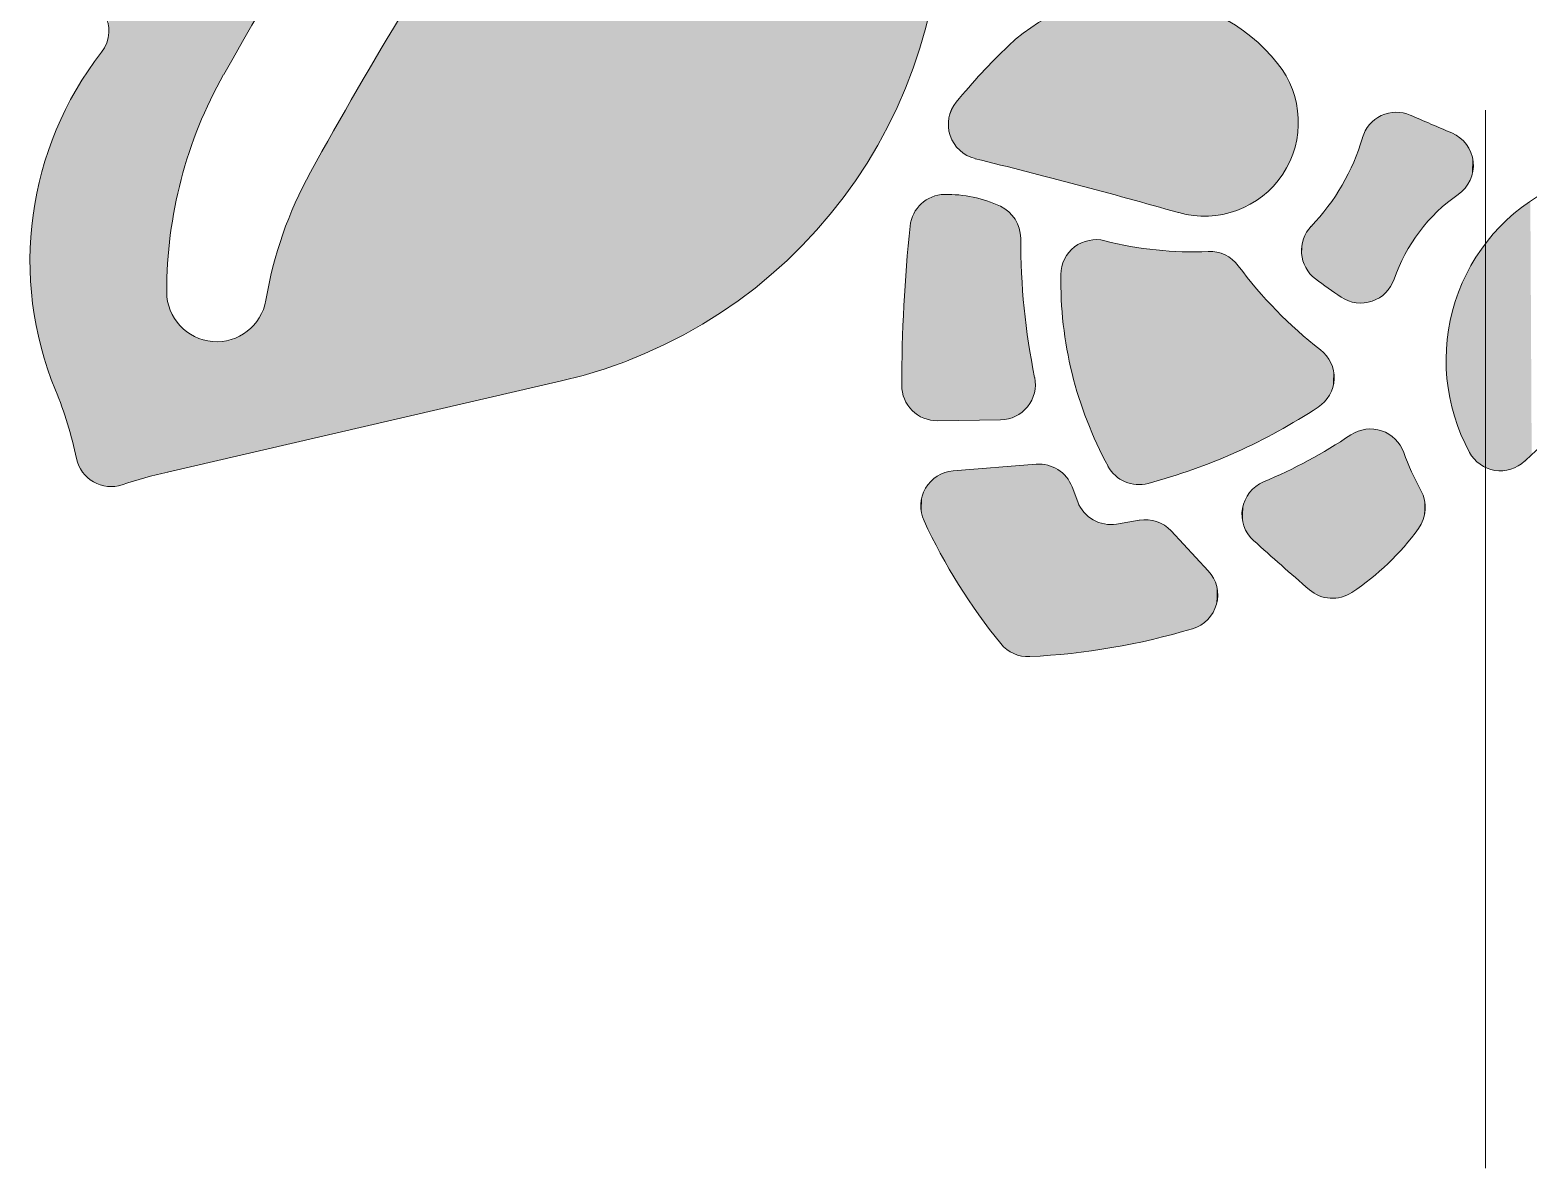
# Model space of a CAD drawing. Extents: x 0 to 297, y 0 to 420.
# Drawn here: x 214.99 to 231.99, y 236.44 to 249.36 of the extents above; entities that cross this region are included whole.
import ezdxf

# ---------------------------------------------------------------- set-up
doc = ezdxf.new("R2010")
doc.units = 0
doc.linetypes.add('DASHDOT', pattern=[18.5, 12, -3, 0.5, -3])

msp = doc.modelspace()

# ---------------------------------------------------------------- linework, layer by layer
at = {"color": 7, "linetype": 'DASHDOT', "lineweight": 18}
msp.add_line((231.503, 236.445), (231.503, 280.754), dxfattribs=at)
at = {"color": 7, "lineweight": 18, "ltscale": 0.114638}
msp.add_line((221.02, 245.374), (216.552, 244.341), dxfattribs=at)
at = {"color": 7, "lineweight": 18, "ltscale": 0.017923}
msp.add_line((226.002, 244.933), (225.285, 244.923), dxfattribs=at)
at = {"color": 7, "lineweight": 18, "ltscale": 0.023632}
msp.add_line((225.465, 244.354), (226.407, 244.429), dxfattribs=at)
at = {"color": 7, "lineweight": 18, "ltscale": 0.00452}
msp.add_line((226.813, 244.172), (226.877, 244.003), dxfattribs=at)
at = {"color": 7, "lineweight": 18, "ltscale": 0.006556}
msp.add_line((227.318, 243.75), (227.576, 243.794), dxfattribs=at)
at = {"color": 7, "lineweight": 18, "ltscale": 0.015493}
msp.add_line((227.937, 243.672), (228.358, 243.218), dxfattribs=at)
at = {"color": 7, "lineweight": 18}
for centre, radius, start, end in [((262.467, 223.342), 50.57, 141.391, 151.1517), ((262.467, 223.342), 51.97, 143.0275, 150.6047), ((219.764, 250.804), 5.573, 283.0235, 3.0302), ((215.486, 249.348), 0.4, 322.1513, 100.7651), ((227.526, 247.673), 2.078, 38.8229, 133.6354), ((230.998, 244.031), 7.11, 133.6354, 140.6609), ((218.848, 246.735), 3.858, 142.1513, 202.3217), ((221.549, 246.393), 5.007, 150.6047, 180.0992), ((228.315, 248.308), 1.065, 254.081, 38.8229), ((225.809, 248.285), 0.4, 140.6609, 256.2143), ((230.491, 248.022), 0.4, 66.6184, 163.6838), ((249.584, 292.183), 47.712, 246.6184, 247.2339), ((230.966, 247.819), 0.4, 304.7225, 67.2339), ((227.756, 248.822), 2.45, 316.2554, 343.6838), ((210.422, 185.575), 64.169, 74.08103, 76.21428), ((222.198, 245.524), 4.596, 151.1517, 170.3932), ((225.373, 247.09), 0.4, 91.1536, 174.1163), ((225.394, 246.059), 1.431, 64.965, 91.1536), ((232.294, 245.903), 1.931, 124.7225, 161.1114), ((233.242, 245.608), 2.186, 115.8333, 208.5391), ((225.83, 246.993), 0.4, 359.8997, 64.965), ((243.029, 245.27), 18.149, 174.1163, 179.8305), ((229.815, 246.852), 0.4, 136.2553, 232.9167), ((234.056, 246.979), 7.826, 179.8997, 191.5439), ((227.085, 246.577), 0.4, 75.6584, 179.139), ((228.174, 250.834), 3.995, 255.6584, 272.6514), ((228.377, 246.444), 0.4, 36.4029, 92.6514), ((232.594, 249.554), 4.84, 216.4029, 232.2456), ((231.103, 246.516), 4.418, 179.139, 208.5181), ((233.097, 251.195), 5.844, 232.9167, 236.4503), ((230.088, 246.658), 0.4, 236.4503, 341.1114), ((217.108, 246.385), 0.566, 180.0992, 350.3932), ((229.386, 245.411), 0.4, 303.2777, 52.2456), ((236.312, 239.868), 6.338, 117.8325, 133.5154), ((211.097, 243.553), 4.521, 12.0045, 22.3217), ((225.28, 245.323), 0.4, 179.8305, 270.7791), ((225.997, 245.333), 0.4, 270.7791, 11.5439), ((225.946, 250.652), 6.669, 285.0324, 303.2777), ((226.67, 249.713), 5.953, 292.8782, 303.7254), ((230.198, 244.429), 0.4, 19.4441, 123.7254), ((215.91, 244.576), 0.4, 192.0045, 288.2179), ((226.439, 244.03), 0.4, 20.7806, 94.5303), ((227.572, 244.598), 0.4, 208.5181, 285.0324), ((233.176, 245.48), 2.758, 199.4441, 209.2891), ((231.672, 244.755), 0.4, 208.5391, 313.5154), ((217.886, 238.576), 5.917, 103.0235, 108.2179), ((225.496, 243.955), 0.4, 94.5303, 204.8606), ((229.14, 243.86), 0.4, 112.8781, 227.891), ((230.421, 243.935), 0.4, 323.8337, 29.2891), ((227.251, 244.145), 0.4, 200.7806, 279.6319), ((231.147, 246.574), 6.628, 204.8606, 219.0986), ((227.643, 243.4), 0.4, 42.8535, 99.6319), ((250.686, 267.698), 32.532, 227.891, 229.3785), ((228.331, 245.463), 2.989, 303.6641, 323.8337), ((228.065, 242.946), 0.4, 286.6994, 42.8535), ((229.766, 243.308), 0.4, 229.3785, 303.6641), ((225.966, 249.94), 7.702, 272.7277, 286.6994), ((226.314, 242.646), 0.4, 219.0986, 272.7277)]:
    msp.add_arc(centre, radius, start, end, dxfattribs=at)
at = {"color": 7, "lineweight": 5}
for points in [[(223.907, 247.077), (224.174, 255.76), (224.216, 247.452), (224.467, 255.841)], [(224.216, 247.452), (224.467, 255.841), (224.491, 247.853), (224.766, 255.89)], [(224.766, 255.89), (224.731, 248.276), (224.491, 247.853)], [(225.069, 255.904), (224.932, 248.719), (224.766, 255.89), (224.731, 248.276)], [(225.372, 255.883), (225.094, 249.177), (225.069, 255.904), (224.932, 248.719)], [(225.296, 250.128), (225.216, 249.648), (225.372, 255.883), (225.094, 249.177)], [(223.627, 255.5), (223.893, 255.645), (223.907, 247.077), (224.174, 255.76)], [(223.197, 246.414), (223.379, 255.325), (223.566, 246.73), (223.627, 255.5)], [(223.566, 246.73), (223.627, 255.5), (223.907, 247.077)], [(222.95, 254.898), (223.152, 255.124), (223.197, 246.414), (223.379, 255.325)], [(222.382, 245.884), (222.616, 254.475), (222.801, 246.131), (222.95, 254.898)], [(222.801, 246.131), (222.95, 254.898), (223.197, 246.414)], [(221.962, 253.619), (222.287, 254.049), (222.382, 245.884), (222.616, 254.475)], [(217.4, 249.224), (217.187, 248.85), (217.668, 254.149), (217.385, 254.049)], [(217.4, 249.224), (217.668, 254.149), (217.615, 249.595)], [(217.101, 253.949), (216.908, 248.27), (216.817, 253.85), (216.85, 248.12)], [(217.101, 253.949), (217.038, 248.565), (216.908, 248.27), (216.971, 248.418)], [(217.11, 248.709), (217.038, 248.565), (217.385, 254.049), (217.101, 253.949)], [(217.11, 248.709), (217.385, 254.049), (217.187, 248.85)], [(216.533, 253.752), (216.26, 244.265), (216.249, 253.656)], [(216.533, 253.752), (216.324, 244.283), (216.26, 244.265), (216.292, 244.274)], [(216.533, 253.752), (216.389, 244.301), (216.324, 244.283), (216.357, 244.292)], [(216.533, 253.752), (216.454, 244.317), (216.389, 244.301), (216.422, 244.309)], [(216.533, 253.752), (216.519, 244.333), (216.454, 244.317), (216.487, 244.325)], [(216.533, 253.752), (216.545, 246.545), (216.519, 244.333), (216.543, 246.384)], [(216.817, 253.85), (216.545, 246.545), (216.533, 253.752)], [(216.817, 253.85), (216.565, 246.867), (216.545, 246.545), (216.552, 246.706)], [(216.817, 253.85), (216.606, 247.186), (216.565, 246.867), (216.583, 247.027)], [(216.817, 253.85), (216.667, 247.502), (216.606, 247.186), (216.634, 247.345)], [(216.817, 253.85), (216.749, 247.814), (216.667, 247.502), (216.705, 247.659)], [(216.817, 253.85), (216.85, 248.12), (216.749, 247.814), (216.797, 247.968)], [(216.249, 253.656), (215.995, 244.185), (215.964, 253.56)], [(216.249, 253.656), (216.067, 244.207), (215.995, 244.185), (216.036, 244.196)], [(216.249, 253.656), (216.131, 244.227), (216.067, 244.207), (216.099, 244.217)], [(216.249, 253.656), (216.195, 244.247), (216.131, 244.227), (216.163, 244.237)], [(216.249, 253.656), (216.26, 244.265), (216.195, 244.247), (216.228, 244.256)], [(221.488, 245.504), (221.642, 253.186), (221.943, 245.675), (221.962, 253.619)], [(221.943, 245.675), (221.962, 253.619), (222.382, 245.884)], [(215.912, 244.176), (215.885, 249.326), (215.964, 253.56), (215.884, 249.386)], [(215.954, 244.179), (215.912, 244.176), (215.995, 244.185), (215.964, 253.56)], [(221.02, 245.374), (221.327, 252.75), (221.488, 245.504), (221.642, 253.186)], [(220.71, 251.867), (221.016, 252.31), (221.02, 245.374), (221.327, 252.75)], [(221.02, 245.374), (220.112, 250.972), (220.71, 251.867), (220.408, 251.421)], [(221.02, 245.374), (219.533, 250.064), (220.112, 250.972), (219.82, 250.519)], [(221.02, 245.374), (218.974, 249.144), (219.533, 250.064), (219.251, 249.605)], [(225.47, 248.497), (227.662, 249.746), (227.234, 249.73), (227.448, 249.75)], [(225.47, 248.497), (228.085, 249.674), (227.662, 249.746), (227.876, 249.721)], [(225.47, 248.497), (227.234, 249.73), (226.817, 249.627), (227.023, 249.689)], [(225.47, 248.497), (228.484, 249.517), (228.085, 249.674), (228.289, 249.606)], [(225.47, 248.497), (226.817, 249.627), (226.431, 249.439), (226.619, 249.543)], [(225.47, 248.497), (228.842, 249.28), (228.484, 249.517), (228.669, 249.408)], [(225.47, 248.497), (226.431, 249.439), (226.092, 249.177), (226.255, 249.317)], [(215.835, 249.153), (215.861, 249.208), (215.87, 244.178), (215.877, 249.266)], [(215.87, 244.178), (215.877, 249.266), (215.912, 244.176), (215.885, 249.326)], [(225.47, 248.497), (229.144, 248.976), (228.842, 249.28), (229.001, 249.136)], [(225.47, 248.497), (226.092, 249.177), (226.014, 249.101), (226.053, 249.139)], [(215.802, 249.103), (215.711, 244.23), (215.653, 248.898), (215.676, 244.252)], [(215.802, 249.103), (215.788, 244.196), (215.711, 244.23), (215.749, 244.211)], [(215.828, 244.185), (215.788, 244.196), (215.835, 249.153), (215.802, 249.103)], [(215.828, 244.185), (215.835, 249.153), (215.87, 244.178)], [(221.02, 245.374), (218.434, 248.212), (218.974, 249.144), (218.702, 248.679)], [(225.47, 248.497), (226.014, 249.101), (225.936, 249.024), (225.975, 249.063)], [(225.47, 248.497), (225.936, 249.024), (225.86, 248.946), (225.898, 248.985)], [(215.653, 248.898), (215.53, 244.453), (215.518, 248.683), (215.519, 244.493)], [(215.653, 248.898), (215.564, 244.376), (215.53, 244.453), (215.545, 244.413)], [(215.653, 248.898), (215.614, 244.308), (215.564, 244.376), (215.587, 244.341)], [(215.653, 248.898), (215.676, 244.252), (215.614, 244.308), (215.643, 244.279)], [(225.47, 248.497), (229.311, 248.685), (229.144, 248.976), (229.239, 248.837)], [(225.47, 248.497), (225.86, 248.946), (225.786, 248.867), (225.823, 248.906)], [(225.47, 248.497), (225.786, 248.867), (225.712, 248.786), (225.749, 248.827)], [(215.518, 248.683), (215.417, 244.887), (215.398, 248.461), (215.401, 244.936)], [(215.518, 248.683), (215.446, 244.789), (215.417, 244.887), (215.432, 244.838)], [(215.518, 248.683), (215.472, 244.691), (215.446, 244.789), (215.459, 244.74)], [(215.518, 248.683), (215.497, 244.592), (215.472, 244.691), (215.485, 244.642)], [(215.518, 248.683), (215.519, 244.493), (215.497, 244.592), (215.508, 244.543)], [(225.47, 248.497), (225.712, 248.786), (225.64, 248.705), (225.676, 248.746)], [(225.47, 248.497), (225.64, 248.705), (225.569, 248.622), (225.604, 248.663)], [(225.47, 248.497), (229.379, 248.357), (229.311, 248.685), (229.358, 248.524)], [(225.47, 248.497), (225.415, 248.357), (225.41, 248.257), (225.409, 248.307)], [(225.47, 248.497), (225.41, 248.257), (225.429, 248.158), (225.416, 248.207)], [(225.47, 248.497), (225.446, 248.453), (225.415, 248.357), (225.427, 248.406)], [(225.47, 248.497), (225.429, 248.158), (225.473, 248.068), (225.448, 248.111)], [(225.47, 248.497), (225.569, 248.622), (225.499, 248.538), (225.534, 248.58)], [(225.47, 248.497), (225.473, 248.068), (225.537, 247.991), (225.503, 248.027)], [(225.47, 248.497), (225.537, 247.991), (225.619, 247.932), (225.577, 247.959)], [(225.47, 248.497), (225.619, 247.932), (225.713, 247.896), (225.665, 247.911)], [(225.47, 248.497), (225.713, 247.896), (226.003, 247.824), (225.858, 247.86)], [(225.47, 248.497), (226.003, 247.824), (226.293, 247.751), (226.148, 247.788)], [(225.47, 248.497), (226.293, 247.751), (226.582, 247.677), (226.437, 247.714)], [(225.47, 248.497), (226.582, 247.677), (226.871, 247.601), (226.726, 247.639)], [(225.47, 248.497), (226.871, 247.601), (227.159, 247.524), (227.015, 247.562)], [(225.47, 248.497), (227.159, 247.524), (227.447, 247.445), (227.303, 247.484)], [(225.47, 248.497), (227.447, 247.445), (227.735, 247.365), (227.591, 247.405)], [(225.47, 248.497), (227.735, 247.365), (228.023, 247.284), (227.879, 247.325)], [(225.47, 248.497), (228.023, 247.284), (228.355, 247.244), (228.187, 247.251)], [(225.47, 248.497), (228.355, 247.244), (228.684, 247.309), (228.522, 247.263)], [(225.47, 248.497), (228.684, 247.309), (228.976, 247.473), (228.836, 247.379)], [(225.47, 248.497), (228.976, 247.473), (229.202, 247.719), (229.099, 247.587)], [(225.47, 248.497), (229.202, 247.719), (229.341, 248.024), (229.284, 247.866)], [(225.47, 248.497), (229.341, 248.024), (229.379, 248.357), (229.373, 248.189)], [(215.398, 248.461), (215.298, 245.223), (215.292, 248.231)], [(215.398, 248.461), (215.335, 245.128), (215.298, 245.223), (215.317, 245.175)], [(215.398, 248.461), (215.369, 245.032), (215.335, 245.128), (215.352, 245.08)], [(215.398, 248.461), (215.401, 244.936), (215.369, 245.032), (215.386, 244.984)], [(230.187, 248.282), (230.216, 248.313), (230.217, 246.279), (230.249, 248.34)], [(230.217, 246.279), (230.249, 248.34), (230.26, 246.296), (230.284, 248.364)], [(230.26, 246.296), (230.284, 248.364), (230.3, 246.318), (230.321, 248.384)], [(230.3, 246.318), (230.321, 248.384), (230.337, 246.344), (230.36, 248.4)], [(230.337, 246.344), (230.36, 248.4), (230.371, 246.375), (230.401, 248.412)], [(230.371, 246.375), (230.401, 248.412), (230.401, 246.409), (230.442, 248.419)], [(230.401, 246.409), (230.442, 248.419), (230.428, 246.446)], [(230.45, 246.486), (230.428, 246.446), (230.485, 248.422), (230.442, 248.419)], [(230.45, 246.486), (230.485, 248.422), (230.467, 246.528)], [(230.493, 246.6), (230.467, 246.528), (230.527, 248.42), (230.485, 248.422)], [(230.493, 246.6), (230.527, 248.42), (230.522, 246.671)], [(230.522, 246.671), (230.527, 248.42), (230.554, 246.741), (230.569, 248.414)], [(230.554, 246.741), (230.569, 248.414), (230.589, 246.809), (230.61, 248.404)], [(230.589, 246.809), (230.61, 248.404), (230.626, 246.876), (230.65, 248.389)], [(230.626, 246.876), (230.65, 248.389), (230.666, 246.942), (230.679, 248.376)], [(230.666, 246.942), (230.679, 248.376), (230.709, 247.006)], [(230.679, 248.376), (230.708, 248.364), (230.709, 247.006), (230.738, 248.351)], [(230.709, 247.006), (230.738, 248.351), (230.754, 247.068), (230.767, 248.338)], [(230.754, 247.068), (230.767, 248.338), (230.801, 247.128)], [(230.767, 248.338), (230.797, 248.326), (230.801, 247.128), (230.826, 248.313)], [(230.801, 247.128), (230.826, 248.313), (230.851, 247.186), (230.856, 248.3)], [(215.191, 245.507), (215.201, 247.994), (215.279, 245.27), (215.292, 248.231)], [(215.279, 245.27), (215.292, 248.231), (215.298, 245.223)], [(221.02, 245.374), (218.126, 247.656), (218.434, 248.212), (218.172, 247.741)], [(230.128, 246.26), (230.107, 248.134), (230.139, 248.212), (230.121, 248.174)], [(230.173, 246.267), (230.128, 246.26), (230.161, 248.248), (230.139, 248.212)], [(230.173, 246.267), (230.161, 248.248), (230.217, 246.279), (230.187, 248.282)], [(230.903, 247.242), (230.851, 247.186), (230.885, 248.288), (230.856, 248.3)], [(230.903, 247.242), (230.885, 248.288), (230.957, 247.297), (230.915, 248.275)], [(230.915, 248.275), (230.944, 248.263), (230.957, 247.297), (230.974, 248.25)], [(230.957, 247.297), (230.974, 248.25), (231.013, 247.349), (231.003, 248.238)], [(231.013, 247.349), (231.003, 248.238), (231.033, 248.225)], [(231.072, 247.398), (231.013, 247.349), (231.062, 248.213), (231.033, 248.225)], [(231.072, 247.398), (231.062, 248.213), (231.132, 247.446), (231.092, 248.2)], [(231.092, 248.2), (231.121, 248.188), (231.132, 247.446), (231.169, 248.164)], [(231.132, 247.446), (231.169, 248.164), (231.194, 247.49), (231.213, 248.134)], [(215.118, 245.75), (215.127, 247.752), (215.191, 245.507), (215.201, 247.994)], [(230.008, 247.858), (230.036, 247.926), (230.037, 246.261), (230.062, 247.995)], [(230.037, 246.261), (230.062, 247.995), (230.083, 246.258), (230.085, 248.064)], [(230.128, 246.26), (230.083, 246.258), (230.107, 248.134), (230.085, 248.064)], [(231.194, 247.49), (231.213, 248.134), (231.236, 247.524), (231.253, 248.098)], [(231.236, 247.524), (231.253, 248.098), (231.273, 247.562), (231.287, 248.058)], [(231.273, 247.562), (231.287, 248.058), (231.304, 247.605), (231.316, 248.013)], [(231.304, 247.605), (231.316, 248.013), (231.33, 247.652), (231.339, 247.964)], [(229.949, 246.283), (229.978, 247.791), (229.992, 246.27), (230.008, 247.858)], [(229.992, 246.27), (230.008, 247.858), (230.037, 246.261)], [(231.33, 247.652), (231.339, 247.964), (231.349, 247.702), (231.355, 247.914)], [(231.349, 247.702), (231.355, 247.914), (231.361, 247.754), (231.364, 247.861)], [(231.361, 247.754), (231.364, 247.861), (231.366, 247.808)], [(215.062, 245.997), (215.068, 247.506), (215.118, 245.75), (215.127, 247.752)], [(221.02, 245.374), (218.04, 247.484), (218.126, 247.656), (218.082, 247.57)], [(229.907, 246.301), (229.867, 246.324), (229.912, 247.66), (229.877, 247.596)], [(229.907, 246.301), (229.912, 247.66), (229.949, 246.283)], [(229.912, 247.66), (229.946, 247.725), (229.949, 246.283), (229.978, 247.791)], [(215.021, 246.246), (215.026, 247.256), (215.062, 245.997), (215.068, 247.506)], [(221.02, 245.374), (217.962, 247.307), (218.04, 247.484), (218, 247.396)], [(225.191, 247.446), (225.206, 244.93), (225.224, 247.461), (225.246, 244.924)], [(225.224, 247.461), (225.246, 244.924), (225.258, 247.473), (225.285, 244.923)], [(225.258, 247.473), (225.285, 244.923), (225.293, 247.482)], [(226.002, 244.933), (225.329, 247.487), (225.285, 244.923), (225.293, 247.482)], [(226.002, 244.933), (225.406, 247.49), (225.329, 247.487), (225.365, 247.49)], [(226.002, 244.933), (225.488, 247.487), (225.406, 247.49), (225.447, 247.489)], [(226.002, 244.933), (225.569, 247.479), (225.488, 247.487), (225.529, 247.484)], [(226.002, 244.933), (225.65, 247.467), (225.569, 247.479), (225.61, 247.474)], [(226.002, 244.933), (225.73, 247.45), (225.65, 247.467), (225.69, 247.459)], [(229.774, 246.388), (229.756, 246.4), (229.8, 247.472), (229.758, 247.411)], [(229.774, 246.388), (229.8, 247.472), (229.793, 246.375)], [(229.811, 246.362), (229.793, 246.375), (229.839, 247.533), (229.8, 247.472)], [(229.811, 246.362), (229.839, 247.533), (229.83, 246.349)], [(229.849, 246.337), (229.83, 246.349), (229.877, 247.596), (229.839, 247.533)], [(229.849, 246.337), (229.877, 247.596), (229.867, 246.324)], [(221.02, 245.374), (217.891, 247.128), (217.962, 247.307), (217.925, 247.218)], [(225.033, 247.301), (225.016, 247.269), (225.06, 244.989), (225.028, 245.012)], [(225.033, 247.301), (225.06, 244.989), (225.054, 247.33)], [(225.054, 247.33), (225.06, 244.989), (225.077, 247.358), (225.094, 244.968)], [(225.077, 247.358), (225.094, 244.968), (225.102, 247.384), (225.13, 244.952)], [(225.102, 247.384), (225.13, 244.952), (225.13, 247.407)], [(225.13, 247.407), (225.13, 244.952), (225.16, 247.428), (225.168, 244.939)], [(225.16, 247.428), (225.168, 244.939), (225.191, 247.446), (225.206, 244.93)], [(226.002, 244.933), (225.809, 247.428), (225.73, 247.45), (225.77, 247.44)], [(226.002, 244.933), (225.886, 247.403), (225.809, 247.428), (225.848, 247.416)], [(226.002, 244.933), (225.962, 247.372), (225.886, 247.403), (225.925, 247.388)], [(226.002, 244.933), (226, 247.355), (225.962, 247.372)], [(226.046, 244.936), (226.025, 247.343), (226.002, 244.933), (226, 247.355)], [(226.089, 244.943), (226.049, 247.328), (226.046, 244.936), (226.025, 247.343)], [(226.089, 244.943), (226.072, 247.311), (226.049, 247.328)], [(226.131, 244.956), (226.094, 247.294), (226.089, 244.943), (226.072, 247.311)], [(226.134, 247.253), (226.115, 247.274), (226.131, 244.956), (226.094, 247.294)], [(229.67, 247.294), (229.628, 246.492), (229.624, 247.237)], [(229.67, 247.294), (229.664, 246.466), (229.628, 246.492), (229.646, 246.479)], [(229.67, 247.294), (229.715, 247.352), (229.664, 246.466), (229.682, 246.452)], [(229.715, 247.352), (229.7, 246.439), (229.682, 246.452)], [(229.758, 247.411), (229.719, 246.426), (229.715, 247.352), (229.7, 246.439)], [(229.756, 246.4), (229.737, 246.413), (229.758, 247.411), (229.719, 246.426)], [(231.809, 247.26), (231.795, 244.374), (231.858, 247.301), (231.823, 244.384)], [(231.823, 244.384), (231.85, 244.396), (231.858, 247.301), (231.876, 244.411)], [(231.858, 247.301), (231.876, 244.411), (231.908, 247.341), (231.901, 244.427)], [(231.908, 247.341), (231.901, 244.427), (231.925, 244.445)], [(231.96, 247.379), (231.908, 247.341), (231.948, 244.465), (231.925, 244.445)], [(231.96, 247.379), (231.948, 244.465), (232.012, 247.416), (232.027, 244.539)], [(214.997, 246.499), (215, 247.005), (215.021, 246.246), (215.026, 247.256)], [(221.02, 245.374), (217.827, 246.946), (217.891, 247.128), (217.858, 247.037)], [(224.999, 245.038), (224.975, 247.131), (224.972, 245.068), (224.964, 247.018)], [(224.989, 247.202), (224.981, 247.166), (224.999, 245.038), (224.975, 247.131)], [(225.001, 247.236), (224.989, 247.202), (225.028, 245.012), (224.999, 245.038)], [(225.001, 247.236), (225.028, 245.012), (225.016, 247.269)], [(226.172, 244.973), (226.152, 247.231), (226.131, 244.956), (226.134, 247.253)], [(226.172, 244.973), (226.182, 247.183), (226.152, 247.231), (226.168, 247.208)], [(226.21, 244.994), (226.195, 247.158), (226.172, 244.973), (226.182, 247.183)], [(226.21, 244.994), (226.215, 247.104), (226.195, 247.158), (226.206, 247.131)], [(229.526, 247.128), (229.512, 246.59), (229.498, 247.096), (229.486, 246.624)], [(229.575, 247.182), (229.541, 246.56), (229.526, 247.128), (229.512, 246.59)], [(229.575, 247.182), (229.573, 246.533), (229.541, 246.56)], [(229.624, 247.237), (229.591, 246.519), (229.575, 247.182), (229.573, 246.533)], [(229.628, 246.492), (229.609, 246.506), (229.624, 247.237), (229.591, 246.519)], [(231.626, 247.082), (231.647, 244.356), (231.67, 247.128), (231.677, 244.355)], [(231.67, 247.128), (231.677, 244.355), (231.715, 247.174)], [(231.677, 244.355), (231.707, 244.356), (231.715, 247.174), (231.737, 244.36)], [(231.715, 247.174), (231.737, 244.36), (231.762, 247.218), (231.766, 244.366)], [(231.809, 247.26), (231.762, 247.218), (231.795, 244.374), (231.766, 244.366)], [(215, 247.005), (214.997, 246.499), (214.99, 246.752)], [(224.972, 245.068), (224.964, 247.018), (224.954, 246.905)], [(226.246, 245.02), (226.215, 247.104), (226.21, 244.994)], [(226.246, 245.02), (226.226, 247.049), (226.215, 247.104), (226.221, 247.077)], [(226.246, 245.02), (226.231, 246.893), (226.226, 247.049), (226.229, 247.021)], [(226.229, 247.021), (226.231, 246.893), (226.23, 246.992)], [(226.889, 245.187), (226.92, 246.941), (226.934, 245.053), (226.962, 246.957)], [(226.934, 245.053), (226.962, 246.957), (226.983, 244.92), (227.005, 246.969)], [(226.983, 244.92), (227.005, 246.969), (227.036, 244.789), (227.05, 246.975)], [(227.036, 244.789), (227.05, 246.975), (227.094, 244.66), (227.095, 246.976)], [(227.094, 244.66), (227.095, 246.976), (227.155, 244.532)], [(227.095, 246.976), (227.14, 246.973), (227.155, 244.532), (227.184, 246.964)], [(227.155, 244.532), (227.184, 246.964), (227.221, 244.407), (227.256, 246.946)], [(229.438, 246.986), (229.431, 246.737), (229.426, 246.945), (229.421, 246.778)], [(229.454, 247.025), (229.446, 246.697), (229.438, 246.986), (229.431, 246.737)], [(229.474, 247.062), (229.464, 246.659), (229.454, 247.025), (229.446, 246.697)], [(229.498, 247.096), (229.486, 246.624), (229.474, 247.062), (229.464, 246.659)], [(231.503, 246.934), (231.531, 244.381), (231.543, 246.984), (231.559, 244.371)], [(231.543, 246.984), (231.559, 244.371), (231.584, 247.034), (231.588, 244.364)], [(231.584, 247.034), (231.588, 244.364), (231.626, 247.082)], [(231.588, 244.364), (231.617, 244.359), (231.626, 247.082), (231.647, 244.356)], [(221.02, 245.374), (217.771, 246.761), (217.827, 246.946), (217.798, 246.854)], [(224.948, 245.099), (224.944, 246.793), (224.928, 245.133), (224.935, 246.68)], [(224.948, 245.099), (224.972, 245.068), (224.944, 246.793), (224.954, 246.905)], [(226.246, 245.02), (226.236, 246.694), (226.231, 246.893), (226.233, 246.794)], [(226.713, 246.017), (226.728, 246.756), (226.731, 245.877), (226.751, 246.796)], [(226.731, 245.877), (226.751, 246.796), (226.754, 245.737), (226.777, 246.832)], [(226.754, 245.737), (226.777, 246.832), (226.781, 245.598), (226.808, 246.865)], [(226.781, 245.598), (226.808, 246.865), (226.813, 245.46), (226.842, 246.894)], [(226.813, 245.46), (226.842, 246.894), (226.849, 245.323), (226.88, 246.92)], [(226.849, 245.323), (226.88, 246.92), (226.889, 245.187), (226.92, 246.941)], [(227.221, 244.407), (227.256, 246.946), (227.238, 244.378), (227.258, 244.351)], [(227.329, 246.93), (227.279, 244.326), (227.256, 246.946), (227.258, 244.351)], [(227.329, 246.93), (227.329, 244.281), (227.279, 244.326), (227.303, 244.302)], [(227.401, 246.915), (227.329, 244.281), (227.329, 246.93)], [(227.401, 246.915), (227.385, 244.244), (227.329, 244.281), (227.356, 244.261)], [(227.401, 246.915), (227.474, 246.901), (227.385, 244.244), (227.415, 244.23)], [(227.474, 246.901), (227.446, 244.218), (227.415, 244.23)], [(227.547, 246.889), (227.478, 244.209), (227.474, 246.901), (227.446, 244.218)], [(227.544, 244.199), (227.511, 244.202), (227.547, 246.889), (227.478, 244.209)], [(227.577, 244.198), (227.544, 244.199), (227.62, 246.878), (227.547, 246.889)], [(227.577, 244.198), (227.62, 246.878), (227.611, 244.199)], [(227.644, 244.204), (227.611, 244.199), (227.693, 246.869), (227.62, 246.878)], [(227.644, 244.204), (227.693, 246.869), (227.676, 244.211)], [(227.804, 244.247), (227.676, 244.211), (227.767, 246.86), (227.693, 246.869)], [(227.804, 244.247), (227.767, 246.86), (227.931, 244.285), (227.841, 246.854)], [(227.841, 246.854), (227.915, 246.848), (227.931, 244.285), (227.989, 246.844)], [(227.931, 244.285), (227.989, 246.844), (228.057, 244.326), (228.063, 246.841)], [(228.057, 244.326), (228.063, 246.841), (228.183, 244.369)], [(228.063, 246.841), (228.137, 246.84), (228.183, 244.369), (228.211, 246.84)], [(228.183, 244.369), (228.211, 246.84), (228.307, 244.415), (228.285, 246.841)], [(228.307, 244.415), (228.285, 246.841), (228.359, 246.844)], [(228.431, 244.463), (228.307, 244.415), (228.383, 246.844), (228.359, 246.844)], [(228.431, 244.463), (228.383, 246.844), (228.432, 246.841), (228.408, 246.843)], [(228.554, 244.514), (228.431, 244.463), (228.456, 246.836), (228.432, 246.841)], [(228.554, 244.514), (228.456, 246.836), (228.504, 246.824), (228.48, 246.831)], [(228.554, 244.514), (228.504, 246.824), (228.549, 246.805), (228.527, 246.815)], [(228.554, 244.514), (228.549, 246.805), (228.571, 246.794)], [(228.675, 244.567), (228.554, 244.514), (228.592, 246.782), (228.571, 246.794)], [(228.675, 244.567), (228.592, 246.782), (228.632, 246.753), (228.612, 246.768)], [(229.418, 246.904), (229.416, 246.82), (229.415, 246.862)], [(229.426, 246.945), (229.421, 246.778), (229.418, 246.904), (229.416, 246.82)], [(231.503, 246.934), (231.079, 245.932), (231.055, 245.619), (231.062, 245.776)], [(231.503, 246.934), (231.055, 245.619), (231.076, 245.306), (231.06, 245.462)], [(231.412, 246.806), (231.062, 245.776), (231.06, 245.462), (231.055, 245.619)], [(231.412, 246.806), (231.06, 245.462), (231.104, 245.151), (231.076, 245.306)], [(231.412, 246.806), (231.108, 246.086), (231.062, 245.776), (231.079, 245.932)], [(231.503, 246.934), (231.076, 245.306), (231.142, 244.999), (231.104, 245.151)], [(231.503, 246.934), (231.148, 246.238), (231.079, 245.932), (231.108, 246.086)], [(231.412, 246.806), (231.104, 245.151), (231.191, 244.85), (231.142, 244.999)], [(231.412, 246.806), (231.199, 246.387), (231.108, 246.086), (231.148, 246.238)], [(231.503, 246.934), (231.142, 244.999), (231.251, 244.704), (231.191, 244.85)], [(231.503, 246.934), (231.26, 246.532), (231.148, 246.238), (231.199, 246.387)], [(231.412, 246.806), (231.191, 244.85), (231.321, 244.564), (231.251, 244.704)], [(231.412, 246.806), (231.331, 246.672), (231.199, 246.387), (231.26, 246.532)], [(231.503, 246.934), (231.251, 244.704), (231.329, 244.55), (231.321, 244.564)], [(231.503, 246.934), (231.412, 246.806), (231.26, 246.532), (231.331, 246.672)], [(231.412, 246.806), (231.321, 244.564), (231.337, 244.536), (231.329, 244.55)], [(231.503, 246.934), (231.329, 244.55), (231.346, 244.523), (231.337, 244.536)], [(231.412, 246.806), (231.337, 244.536), (231.356, 244.51), (231.346, 244.523)], [(231.503, 246.934), (231.346, 244.523), (231.366, 244.498), (231.356, 244.51)], [(231.412, 246.806), (231.356, 244.51), (231.376, 244.486), (231.366, 244.498)], [(231.503, 246.934), (231.366, 244.498), (231.387, 244.475), (231.376, 244.486)], [(231.412, 246.806), (231.376, 244.486), (231.398, 244.463), (231.387, 244.475)], [(231.503, 246.934), (231.387, 244.475), (231.41, 244.453), (231.398, 244.463)], [(231.412, 246.806), (231.398, 244.463), (231.422, 244.443), (231.41, 244.453)], [(231.503, 246.934), (231.41, 244.453), (231.435, 244.433), (231.422, 244.443)], [(231.412, 246.806), (231.503, 244.392), (231.503, 246.934)], [(231.412, 246.806), (231.422, 244.443), (231.448, 244.424), (231.435, 244.433)], [(231.412, 246.806), (231.448, 244.424), (231.475, 244.407), (231.461, 244.415)], [(231.412, 246.806), (231.475, 244.407), (231.503, 244.392), (231.489, 244.399)], [(231.503, 246.934), (231.435, 244.433), (231.461, 244.415), (231.448, 244.424)], [(231.503, 246.934), (231.461, 244.415), (231.489, 244.399), (231.475, 244.407)], [(231.503, 246.934), (231.489, 244.399), (231.503, 244.392)], [(231.531, 244.381), (231.503, 246.934), (231.503, 244.392)], [(221.02, 245.374), (217.723, 246.574), (217.771, 246.761), (217.746, 246.668)], [(224.928, 245.133), (224.935, 246.68), (224.918, 246.454), (224.926, 246.567)], [(226.246, 245.02), (226.245, 246.496), (226.236, 246.694), (226.24, 246.595)], [(226.685, 246.441), (226.689, 246.628), (226.69, 246.299), (226.697, 246.672)], [(226.689, 246.628), (226.685, 246.441), (226.685, 246.583)], [(226.69, 246.299), (226.697, 246.672), (226.699, 246.158), (226.71, 246.715)], [(226.699, 246.158), (226.71, 246.715), (226.713, 246.017), (226.728, 246.756)], [(228.675, 244.567), (228.632, 246.753), (228.668, 246.719), (228.65, 246.737)], [(228.675, 244.567), (228.668, 246.719), (228.684, 246.701)], [(228.796, 244.623), (228.675, 244.567), (228.699, 246.682), (228.684, 246.701)], [(228.796, 244.623), (228.699, 246.682), (228.801, 246.549), (228.749, 246.615)], [(221.02, 245.374), (217.683, 246.386), (217.723, 246.574), (217.702, 246.48)], [(224.928, 245.133), (224.918, 246.454), (224.91, 245.169), (224.911, 246.341)], [(226.252, 246.396), (226.245, 246.496), (226.279, 245.049), (226.246, 245.02)], [(228.915, 244.68), (228.796, 244.623), (228.853, 246.484), (228.801, 246.549)], [(228.915, 244.68), (228.853, 246.484), (228.962, 246.356), (228.907, 246.419)], [(216.552, 244.341), (216.519, 244.333), (216.553, 246.28), (216.543, 246.384)], [(216.552, 244.341), (216.553, 246.28), (216.629, 246.085), (216.582, 246.179)], [(221.02, 245.374), (217.639, 246.189), (217.683, 246.386), (217.666, 246.291)], [(224.911, 246.341), (224.905, 246.229), (224.91, 245.169), (224.899, 246.116)], [(226.252, 246.396), (226.279, 245.049), (226.26, 246.297)], [(226.279, 245.049), (226.269, 246.198), (226.26, 246.297)], [(228.915, 244.68), (228.962, 246.356), (229.034, 244.741)], [(228.962, 246.356), (229.017, 246.294), (229.034, 244.741), (229.074, 246.233)], [(221.02, 245.374), (217.532, 246.01), (217.639, 246.189), (217.594, 246.095)], [(224.91, 245.169), (224.899, 246.116), (224.897, 245.207), (224.895, 246.003)], [(226.308, 245.082), (226.28, 246.1), (226.279, 245.049), (226.269, 246.198)], [(226.305, 245.902), (226.292, 246.001), (226.308, 245.082), (226.28, 246.1)], [(229.034, 244.741), (229.074, 246.233), (229.151, 244.803), (229.132, 246.172)], [(229.151, 244.803), (229.132, 246.172), (229.191, 246.113)], [(229.267, 244.868), (229.151, 244.803), (229.251, 246.055), (229.191, 246.113)], [(216.552, 244.341), (216.629, 246.085), (216.77, 245.931), (216.692, 246.002)], [(216.552, 244.341), (216.77, 245.931), (216.958, 245.84), (216.86, 245.877)], [(221.02, 245.374), (217.367, 245.882), (217.532, 246.01), (217.455, 245.938)], [(224.897, 245.207), (224.895, 246.003), (224.89, 245.889)], [(229.267, 244.868), (229.251, 246.055), (229.381, 244.936), (229.312, 245.997)], [(229.312, 245.997), (229.374, 245.941), (229.381, 244.936), (229.437, 245.886)], [(216.552, 244.341), (216.958, 245.84), (217.061, 245.821)], [(221.02, 245.374), (216.552, 244.341), (217.166, 245.822), (217.061, 245.821)], [(221.02, 245.374), (217.166, 245.822), (217.367, 245.882), (217.269, 245.843)], [(224.887, 245.245), (224.887, 245.776), (224.882, 245.55), (224.884, 245.663)], [(224.887, 245.245), (224.897, 245.207), (224.887, 245.776), (224.89, 245.889)], [(226.305, 245.902), (226.308, 245.082), (226.319, 245.804), (226.334, 245.117)], [(226.319, 245.804), (226.334, 245.117), (226.335, 245.706), (226.356, 245.156)], [(229.381, 244.936), (229.437, 245.886), (229.494, 245.005), (229.501, 245.832)], [(229.494, 245.005), (229.501, 245.832), (229.606, 245.077)], [(229.501, 245.832), (229.566, 245.779), (229.606, 245.077), (229.631, 245.727)], [(226.335, 245.706), (226.356, 245.156), (226.351, 245.608)], [(226.369, 245.51), (226.351, 245.608), (226.373, 245.196), (226.356, 245.156)], [(229.606, 245.077), (229.631, 245.727), (229.644, 245.105), (229.667, 245.696)], [(229.644, 245.105), (229.667, 245.696), (229.678, 245.138), (229.699, 245.661)], [(229.678, 245.138), (229.699, 245.661), (229.709, 245.174), (229.726, 245.622)], [(229.709, 245.174), (229.726, 245.622), (229.734, 245.214), (229.749, 245.58)], [(224.881, 245.437), (224.88, 245.324), (224.882, 245.55), (224.882, 245.284)], [(224.887, 245.245), (224.882, 245.55), (224.882, 245.284)], [(226.369, 245.51), (226.373, 245.196), (226.389, 245.413)], [(229.734, 245.214), (229.749, 245.58), (229.755, 245.257), (229.766, 245.536)], [(229.755, 245.257), (229.766, 245.536), (229.771, 245.302), (229.778, 245.49)], [(229.771, 245.302), (229.778, 245.49), (229.781, 245.348), (229.785, 245.443)], [(229.781, 245.348), (229.785, 245.443), (229.786, 245.396)], [(226.373, 245.196), (226.385, 245.238), (226.389, 245.413), (226.393, 245.281)], [(226.389, 245.413), (226.393, 245.281), (226.395, 245.369), (226.397, 245.325)], [(229.931, 242.944), (229.901, 242.932), (229.975, 244.762), (229.917, 244.723)], [(229.931, 242.944), (229.975, 244.762), (229.96, 242.959)], [(229.96, 242.959), (229.975, 244.762), (229.988, 242.975), (230.015, 244.785)], [(229.988, 242.975), (230.015, 244.785), (230.042, 243.012), (230.056, 244.803)], [(230.042, 243.012), (230.056, 244.803), (230.096, 243.051), (230.1, 244.817)], [(230.096, 243.051), (230.1, 244.817), (230.148, 243.09)], [(230.1, 244.817), (230.144, 244.825), (230.148, 243.09), (230.19, 244.829)], [(230.148, 243.09), (230.19, 244.829), (230.2, 243.131), (230.235, 244.827)], [(230.2, 243.131), (230.235, 244.827), (230.251, 243.172), (230.28, 244.82)], [(230.251, 243.172), (230.28, 244.82), (230.301, 243.215), (230.324, 244.809)], [(230.301, 243.215), (230.324, 244.809), (230.35, 243.259), (230.366, 244.792)], [(230.35, 243.259), (230.366, 244.792), (230.398, 243.304), (230.406, 244.77)], [(230.398, 243.304), (230.406, 244.77), (230.445, 243.35)], [(230.406, 244.77), (230.444, 244.744), (230.445, 243.35), (230.478, 244.714)], [(229.616, 242.938), (229.587, 242.951), (229.677, 244.575), (229.616, 244.54)], [(229.616, 242.938), (229.677, 244.575), (229.647, 242.927)], [(229.678, 242.918), (229.647, 242.927), (229.738, 244.611), (229.677, 244.575)], [(229.678, 242.918), (229.738, 244.611), (229.71, 242.912)], [(229.742, 242.909), (229.71, 242.912), (229.798, 244.648), (229.738, 244.611)], [(229.742, 242.909), (229.798, 244.648), (229.774, 242.908)], [(229.807, 242.91), (229.774, 242.908), (229.857, 244.685), (229.798, 244.648)], [(229.807, 242.91), (229.857, 244.685), (229.839, 242.915)], [(229.87, 242.922), (229.839, 242.915), (229.917, 244.723), (229.857, 244.685)], [(229.87, 242.922), (229.917, 244.723), (229.901, 242.932)], [(230.445, 243.35), (230.478, 244.714), (230.491, 243.397), (230.508, 244.681)], [(230.536, 243.445), (230.491, 243.397), (230.535, 244.644), (230.508, 244.681)], [(230.536, 243.445), (230.535, 244.644), (230.58, 243.494), (230.557, 244.604)], [(230.557, 244.604), (230.575, 244.562), (230.58, 243.494), (230.585, 244.534)], [(226.407, 244.429), (225.525, 243.063), (225.465, 244.354), (225.471, 243.151)], [(226.407, 244.429), (225.637, 242.89), (225.525, 243.063), (225.58, 242.976)], [(226.407, 244.429), (225.754, 242.721), (225.637, 242.89), (225.695, 242.805)], [(226.407, 244.429), (225.876, 242.555), (225.754, 242.721), (225.814, 242.638)], [(226.407, 244.429), (226.004, 242.394), (225.876, 242.555), (225.939, 242.474)], [(226.407, 244.429), (226.035, 242.359), (226.004, 242.394), (226.019, 242.376)], [(226.407, 244.429), (226.071, 242.329), (226.035, 242.359), (226.052, 242.343)], [(226.407, 244.429), (226.109, 242.302), (226.071, 242.329), (226.089, 242.315)], [(226.407, 244.429), (226.151, 242.281), (226.109, 242.302), (226.13, 242.291)], [(226.407, 244.429), (226.194, 242.264), (226.151, 242.281), (226.172, 242.272)], [(226.407, 244.429), (226.24, 242.253), (226.194, 242.264), (226.217, 242.258)], [(226.407, 244.429), (226.286, 242.247), (226.24, 242.253), (226.263, 242.249)], [(226.407, 244.429), (226.333, 242.246), (226.286, 242.247), (226.31, 242.246)], [(226.45, 242.253), (226.333, 242.246), (226.439, 244.43), (226.407, 244.429)], [(226.45, 242.253), (226.439, 244.43), (226.471, 244.429)], [(226.567, 242.261), (226.45, 242.253), (226.503, 244.425), (226.471, 244.429)], [(226.567, 242.261), (226.503, 244.425), (226.566, 244.409), (226.535, 244.418)], [(226.567, 242.261), (226.566, 244.409), (226.596, 244.398)], [(226.684, 242.271), (226.567, 242.261), (226.625, 244.384), (226.596, 244.398)], [(229.266, 243.212), (229.305, 244.375), (229.306, 243.177), (229.368, 244.406)], [(229.306, 243.177), (229.368, 244.406), (229.346, 243.143)], [(229.386, 243.108), (229.346, 243.143), (229.43, 244.438), (229.368, 244.406)], [(229.386, 243.108), (229.43, 244.438), (229.426, 243.074)], [(229.426, 243.074), (229.43, 244.438), (229.466, 243.039), (229.493, 244.471)], [(229.466, 243.039), (229.493, 244.471), (229.506, 243.005), (229.555, 244.505)], [(229.506, 243.005), (229.555, 244.505), (229.531, 242.985)], [(229.558, 242.967), (229.531, 242.985), (229.616, 244.54), (229.555, 244.505)], [(229.558, 242.967), (229.616, 244.54), (229.587, 242.951)], [(230.58, 243.494), (230.585, 244.534), (230.623, 243.544), (230.595, 244.507)], [(230.623, 243.544), (230.595, 244.507), (230.606, 244.479)], [(230.606, 244.479), (230.617, 244.451), (230.623, 243.544), (230.628, 244.424)], [(230.623, 243.544), (230.628, 244.424), (230.664, 243.595), (230.639, 244.397)], [(225.178, 244.197), (225.209, 244.234), (225.223, 243.602), (225.245, 244.266)], [(225.223, 243.602), (225.245, 244.266), (225.27, 243.51), (225.284, 244.294)], [(225.27, 243.51), (225.284, 244.294), (225.318, 243.419), (225.326, 244.317)], [(225.318, 243.419), (225.326, 244.317), (225.368, 243.329), (225.371, 244.335)], [(225.419, 243.24), (225.368, 243.329), (225.417, 244.347), (225.371, 244.335)], [(225.419, 243.24), (225.417, 244.347), (225.471, 243.151), (225.465, 244.354)], [(226.684, 242.271), (226.625, 244.384), (226.679, 244.35), (226.653, 244.368)], [(226.684, 242.271), (226.679, 244.35), (226.704, 244.329)], [(226.801, 242.283), (226.684, 242.271), (226.727, 244.307), (226.704, 244.329)], [(226.801, 242.283), (226.727, 244.307), (226.768, 244.257), (226.749, 244.283)], [(226.801, 242.283), (226.768, 244.257), (226.8, 244.201), (226.785, 244.23)], [(228.911, 243.528), (228.94, 244.206), (228.95, 243.492), (228.985, 244.228)], [(228.95, 243.492), (228.985, 244.228), (228.99, 243.457), (229.049, 244.256)], [(228.99, 243.457), (229.049, 244.256), (229.029, 243.422)], [(229.069, 243.387), (229.029, 243.422), (229.114, 244.284), (229.049, 244.256)], [(229.069, 243.387), (229.114, 244.284), (229.108, 243.352)], [(229.108, 243.352), (229.114, 244.284), (229.148, 243.317), (229.178, 244.314)], [(229.148, 243.317), (229.178, 244.314), (229.187, 243.282), (229.242, 244.344)], [(229.187, 243.282), (229.242, 244.344), (229.227, 243.247)], [(229.227, 243.247), (229.242, 244.344), (229.266, 243.212), (229.305, 244.375)], [(230.664, 243.595), (230.639, 244.397), (230.651, 244.369)], [(230.651, 244.369), (230.663, 244.342), (230.664, 243.595), (230.675, 244.315)], [(230.664, 243.595), (230.675, 244.315), (230.705, 243.647), (230.688, 244.289)], [(230.688, 244.289), (230.701, 244.262), (230.705, 243.647), (230.714, 244.236)], [(230.705, 243.647), (230.714, 244.236), (230.744, 243.699), (230.728, 244.209)], [(225.098, 243.926), (225.102, 244.022), (225.104, 243.878), (225.113, 244.069)], [(225.104, 243.878), (225.113, 244.069), (225.116, 243.832), (225.129, 244.114)], [(225.116, 243.832), (225.129, 244.114), (225.134, 243.787), (225.151, 244.157)], [(225.134, 243.787), (225.151, 244.157), (225.178, 243.694), (225.178, 244.197)], [(225.178, 243.694), (225.178, 244.197), (225.223, 243.602)], [(226.801, 242.283), (226.8, 244.201), (226.813, 244.172)], [(226.918, 242.297), (226.801, 242.283), (226.877, 244.003), (226.813, 244.172)], [(228.762, 243.729), (228.775, 244.022), (228.782, 243.682), (228.798, 244.067)], [(228.782, 243.682), (228.798, 244.067), (228.807, 243.639), (228.827, 244.108)], [(228.807, 243.639), (228.827, 244.108), (228.837, 243.599), (228.86, 244.145)], [(228.837, 243.599), (228.86, 244.145), (228.872, 243.563), (228.898, 244.178)], [(228.872, 243.563), (228.898, 244.178), (228.911, 243.528), (228.94, 244.206)], [(230.728, 244.209), (230.742, 244.183), (230.744, 243.699), (230.756, 244.157)], [(230.744, 243.699), (230.756, 244.157), (230.76, 243.723), (230.77, 244.131)], [(230.76, 243.723), (230.77, 244.131), (230.774, 243.748), (230.783, 244.106)], [(230.774, 243.748), (230.783, 244.106), (230.787, 243.773), (230.794, 244.079)], [(230.787, 243.773), (230.794, 244.079), (230.798, 243.8), (230.804, 244.052)], [(225.102, 244.022), (225.098, 243.926), (225.097, 243.974)], [(226.918, 242.297), (226.877, 244.003), (226.907, 243.941), (226.89, 243.971)], [(226.918, 242.297), (226.907, 243.941), (226.925, 243.912)], [(227.034, 242.312), (226.918, 242.297), (226.947, 243.885), (226.925, 243.912)], [(228.746, 243.926), (228.742, 243.826), (228.741, 243.877)], [(228.742, 243.826), (228.746, 243.926), (228.749, 243.777), (228.757, 243.975)], [(228.749, 243.777), (228.757, 243.975), (228.762, 243.729), (228.775, 244.022)], [(230.798, 243.8), (230.804, 244.052), (230.806, 243.827), (230.811, 244.025)], [(230.806, 243.827), (230.811, 244.025), (230.813, 243.855), (230.816, 243.997)], [(230.813, 243.855), (230.816, 243.997), (230.818, 243.883), (230.82, 243.968)], [(230.818, 243.883), (230.82, 243.968), (230.82, 243.911), (230.821, 243.94)], [(227.034, 242.312), (226.947, 243.885), (226.996, 243.837), (226.97, 243.86)], [(227.034, 242.312), (226.996, 243.837), (227.052, 243.798), (227.023, 243.816)], [(227.15, 242.329), (227.034, 242.312), (227.083, 243.782), (227.052, 243.798)], [(227.15, 242.329), (227.083, 243.782), (227.147, 243.758), (227.114, 243.769)], [(227.15, 242.329), (227.147, 243.758), (227.181, 243.751)], [(227.266, 242.348), (227.15, 242.329), (227.215, 243.746), (227.181, 243.751)], [(227.266, 242.348), (227.215, 243.746), (227.284, 243.746), (227.249, 243.745)], [(227.382, 242.369), (227.266, 242.348), (227.318, 243.75), (227.284, 243.746)], [(227.382, 242.369), (227.318, 243.75), (227.497, 242.391), (227.576, 243.794)], [(227.612, 242.415), (227.497, 242.391), (227.601, 243.798), (227.576, 243.794)], [(227.612, 242.415), (227.601, 243.798), (227.626, 243.799)], [(227.726, 242.441), (227.612, 242.415), (227.65, 243.8), (227.626, 243.799)], [(227.726, 242.441), (227.65, 243.8), (227.7, 243.796), (227.675, 243.799)], [(227.726, 242.441), (227.7, 243.796), (227.748, 243.786), (227.724, 243.792)], [(227.84, 242.469), (227.726, 242.441), (227.772, 243.779), (227.748, 243.786)], [(227.84, 242.469), (227.772, 243.779), (227.818, 243.76), (227.795, 243.77)], [(227.84, 242.469), (227.818, 243.76), (227.861, 243.736), (227.84, 243.748)], [(227.954, 242.498), (227.84, 242.469), (227.881, 243.721), (227.861, 243.736)], [(227.954, 242.498), (227.881, 243.721), (227.919, 243.69), (227.901, 243.706)], [(227.954, 242.498), (227.919, 243.69), (227.937, 243.672)], [(228.358, 243.218), (227.954, 242.498), (227.937, 243.672)], [(228.358, 243.218), (228.18, 242.562), (227.954, 242.498), (228.067, 242.53)], [(228.358, 243.218), (228.272, 242.604), (228.18, 242.562), (228.227, 242.58)], [(228.358, 243.218), (228.351, 242.666), (228.272, 242.604), (228.314, 242.632)], [(228.351, 242.666), (228.358, 243.218), (228.384, 242.705), (228.39, 243.178)], [(228.384, 242.705), (228.39, 243.178), (228.412, 242.747), (228.417, 243.135)], [(228.412, 242.747), (228.417, 243.135), (228.434, 242.793), (228.438, 243.089)], [(228.434, 242.793), (228.438, 243.089), (228.451, 242.841), (228.453, 243.041)], [(228.451, 242.841), (228.453, 243.041), (228.461, 242.89), (228.462, 242.991)], [(228.461, 242.89), (228.462, 242.991), (228.465, 242.941)]]:
    msp.add_solid(points, dxfattribs=at)

doc.saveas('drawing.dxf')
